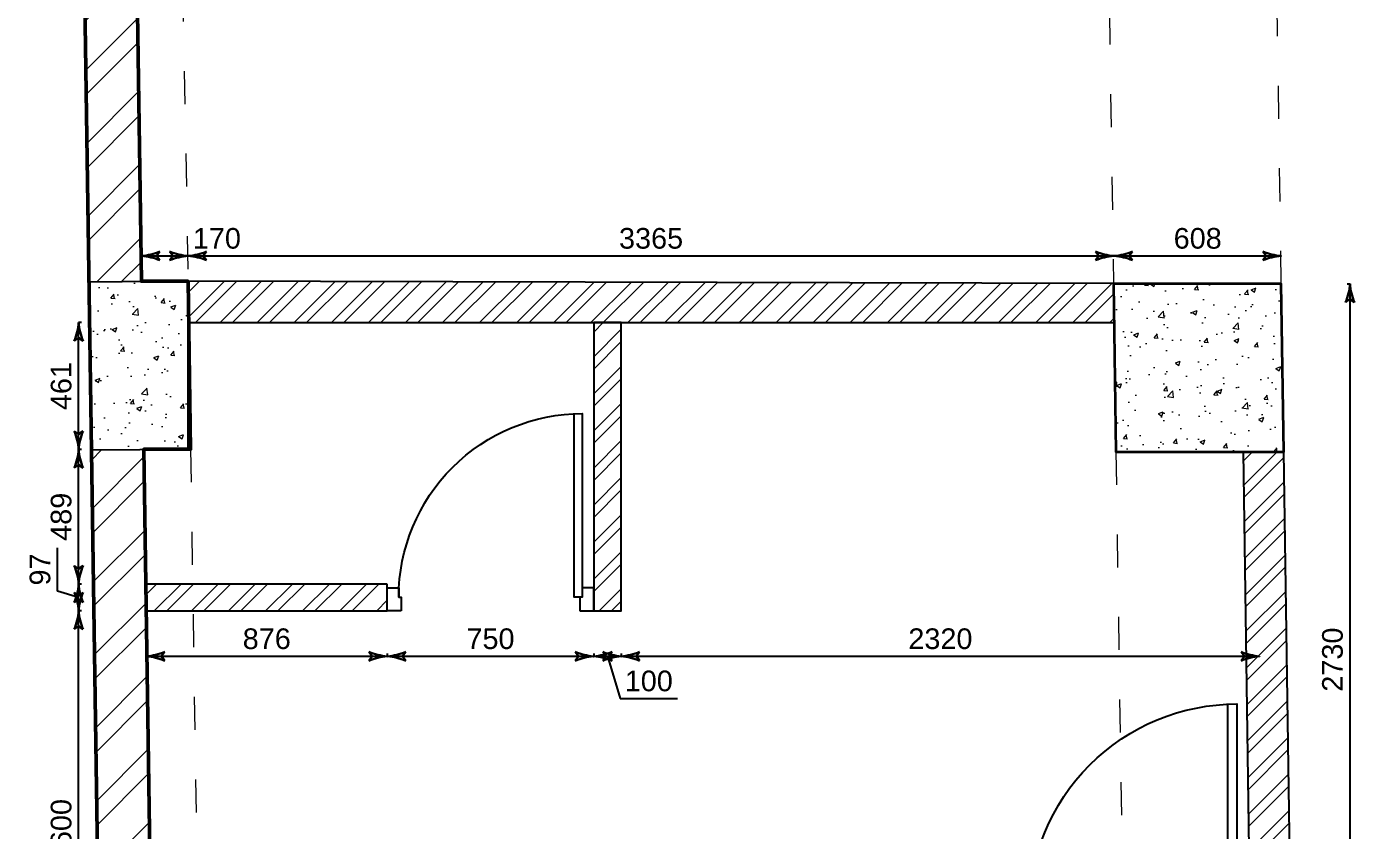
# Model space of a CAD drawing. Header units: millimetres. Extents: x 68727 to 319899, y -4876 to 265722.
# Drawn here: x 302794 to 307619, y 104107 to 107028 of the extents above; entities that cross this region are included whole.
import ezdxf

# ---------------------------------------------------------------- set-up
doc = ezdxf.new("R2010")
doc.units = ezdxf.units.MM
doc.linetypes.add('ACAD_ISO03W100', pattern=[30, 12, -18])
doc.linetypes.add('HIDDEN', pattern=[9.525, 6.35, -3.175])
for name, color, linetype in [('Dimensions', 172, 'Continuous'), ('Door', 23, 'Continuous'), ('POLY', 6, 'Continuous'), ('washroom walls', 5, 'Continuous')]:
    doc.layers.add(name, color=color, linetype=linetype)
for name, color, linetype, lineweight in [('HACH', 252, 'Continuous', 13), ('LS_DR_Plan Beam', 9, 'HIDDEN', 0), ('LS_DR_Wall', 7, 'Continuous', 35), ('wall', 5, 'Continuous', 30)]:
    doc.layers.add(name, color=color, linetype=linetype, lineweight=lineweight)
doc.styles.get("Standard").update_dxf_attribs({"font": 'arial.ttf'})
doc.dimstyles.new('SC-25', dxfattribs={"dimtxt": 75, "dimasz": 0.4, "dimexe": 1, "dimexo": 100, "dimgap": 25, "dimtad": 1, "dimdec": 0, "dimzin": 0, "dimdsep": 46, "dimtxsty": 'Standard', "dimblk1": 'A1', "dimblk2": 'A1', "dimsah": 1, "dimcen": 0.09, "dimdle": 3, "dimclrd": 1, "dimclre": 1, "dimclrt": 1, "dimadec": 0, "dimazin": 0, "dimtfac": 1, "dimtdec": 0, "dimtofl": 0, "dimtmove": 0, "dimatfit": 2, "dimldrblk": 'A1', "dimfxl": 10, "dimfxlon": 1, "dimtolj": 1, "dimtzin": 0, "dimarcsym": 0})
pattern_1 = [(45, (-526060.14, -97174.19), (-134.70384, 134.70384), []), (45, (-525970.34, -97174.19), (-134.70384, 134.70384), [])]
pattern_2 = [(50, (-526060.14, -97174.19), (182.18467, -15.939086), [19.05, -209.55]), (355, (-526060.14, -97174.19), (-35.24342, 191.056845), [15.24, -167.640584]), (100.451445, (-526044.96, -97175.52), (146.941247, 175.117752), [16.19001, -178.090245]), (46.1842, (-526060.14, -97123.4), (271.07904, -42.04233), [28.575, -314.325]), (96.635558, (-526037.55, -97126.9), (237.40413, 247.426125), [24.28502, -267.13561]), (351.18415, (-526060.14, -97123.4), (237.40413, 247.42612), [22.85997, -251.45973]), (21, (-526034.74, -97136.09), (151.61439, -102.265198), [19.05, -209.55]), (326, (-526034.74, -97136.09), (61.80203, 184.187966), [15.24, -167.64]), (71.451445, (-526022.1, -97144.61), (213.41642, 81.92277), [16.19001, -178.089938]), (37.5, (-526060.14, -97174.19), (3.0886033, 84.555039), [0, -165.608, 0, -170.18, 0, -168.275]), (7.5, (-526060.14, -97174.19), (66.8196625, 100.180575), [0, -97.028, 0, -161.798, 0, -64.135]), (327.5, (-526116.78, -97174.19), (135.590595, -5.728744), [0, -63.5, 0, -198.12, 0, -262.89]), (317.5, (-526142.18, -97174.19), (148.129181, 25.426491), [0, -82.55, 0, -131.572, 0, -186.69])]
pattern_3 = [(45, (-1781.72, -41319.25), (-67.35192, 67.35192), []), (45, (-1736.82, -41319.25), (-67.35192, 67.35192), [])]

# ---------------------------------------------------------------- blocks, each defined once
blk = doc.blocks.new('D900')
for points in [[(0, 840), (0, 900), (100, 900), (100, 850), (60, 850), (60, 840)], [(0, 60), (0, 0), (100, 0), (100, 50), (60, 50), (60, 60)]]:
    blk.add_lwpolyline(points, close=True)
blk.add_lwpolyline([(60, 850, -0.414214), (860, 50), (60, 50), (60, 85), (859.2, 85)], format="xyb")
blk = doc.blocks.new('toilet layout')
at = {"layer": 'HACH'}
h = blk.add_hatch(dxfattribs=at)
h.set_pattern_fill('ANSI32', color=5, scale=10)
h.set_pattern_definition(pattern_3)
h.paths.add_polyline_path([(226355.7, 30709.4), (226355.6, 30717.6), (225898.7, 30718.7), (225898.7, 30575.6), (226357.7, 30575.6)])
h.paths.add_polyline_path([(225898.7, 30718.7), (225100.6, 30720.6), (225100.6, 30575.6), (225898.7, 30575.6)])
h.paths.add_polyline_path([(225100.6, 30720.6), (222993.1, 30725.6), (222995.3, 30575.6), (225100.6, 30575.6)])
h = blk.add_hatch(dxfattribs=at)
h.set_pattern_fill('ANSI32', color=5, scale=10)
h.set_pattern_definition(pattern_3)
h.paths.add_polyline_path([(224566.8, 30575.6), (224466.8, 30575.6), (224466.8, 29528.2), (224566.8, 29528.2)])
h.paths.add_polyline_path([(223716.8, 29625.6), (222839.4, 29625.6), (222840.9, 29528.2), (223716.8, 29528.2)])
h.paths.add_polyline_path([(222863.1, 27928.2), (224229.8, 27928.2), (224229.8, 27828.2), (222863.1, 27828.2)])
h.paths.add_polyline_path([(222891.7, 26202.9), (224329.8, 26202.9), (224329.8, 26102.9), (222891.7, 26102.9)])
edge = h.paths.add_edge_path()
edge.add_line((224229.8, 25402.9), (224229.8, 24777.9))
edge.add_line((224229.8, 24777.9), (224329.8, 24777.9))
edge.add_line((224329.8, 24777.9), (224329.8, 25402.9))
h = blk.add_hatch(dxfattribs=at)
h.set_pattern_fill('ANSI32', color=5, scale=10)
h.set_pattern_definition(pattern_3)
h.paths.add_polyline_path([(226974.7, 30106.1), (226826.7, 30105.6), (226856.7, 27985.6), (227006.7, 27986.1)])
h.paths.add_polyline_path([(226905.5, 26986.2), (227046.8, 26986.2), (227046.8, 25254.1), (226905.5, 25254.1)])
h = blk.add_hatch(dxfattribs=at)
h.set_pattern_fill('ANSI32', color=5, scale=10)
h.set_pattern_definition(pattern_3)
h.paths.add_polyline_path([(224230, 26984), (226055.1, 26981.2), (226055.1, 26900.2), (224230, 26902.9)])
h.paths.add_polyline_path([(226000.8, 27427.9), (225900.8, 27427.9), (225900.9, 26981.4), (226000.9, 26981.4)])
h.paths.add_polyline_path([(225900.8, 28278.2), (225900.8, 28378.2), (226000.8, 28378.2), (226000.8, 28278.2)])
edge = h.paths.add_edge_path()
edge.add_line((224330, 26982.7), (224329.8, 28478.2))
edge.add_line((224329.8, 28478.2), (224229.8, 28478.2))
edge.add_line((224229.8, 28478.2), (224230.1, 26984))
h = blk.add_hatch(dxfattribs=at)
h.set_pattern_fill('ANSI32', color=5, scale=10)
h.set_pattern_definition(pattern_3)
h.paths.add_polyline_path([(224329.8, 28478.2), (226000.8, 28478.2), (226000.8, 28378.1), (224329.8, 28378.1)])
at = {"layer": 'washroom walls'}
blk.add_line((224329.8, 28377.9), (226056.4, 28378.2), dxfattribs=at)
for points in [[(226357.7, 30575.6), (226357.7, 30717.6), (222993.1, 30725.6)], [(222993.1, 30725.6), (222995.3, 30575.6), (226357.7, 30575.6)], [(224330, 26982.7), (224329.8, 28478.2), (224229.8, 28478.2), (224230.1, 26984)], [(224229.8, 25402.9), (224229.8, 24777.9), (224329.8, 24777.9), (224329.8, 25402.9)], [(224329.8, 25402.9), (224229.8, 25402.9)]]:
    blk.add_lwpolyline(points, dxfattribs=at)
for points in [[(224566.8, 30575.6), (224466.8, 30575.6), (224466.8, 29528.2), (224566.8, 29528.2)], [(226974.7, 30106.1), (226826.7, 30105.6), (226856.7, 27985.6), (227006.7, 27986.1)], [(223716.8, 29625.6), (222839.4, 29625.6), (222840.9, 29528.2), (223716.8, 29528.2)], [(224329.8, 28478.2), (226000.8, 28478.2), (226000.8, 28378.1), (224329.8, 28378.1)], [(225900.8, 28278.2), (225900.8, 28378.2), (226000.8, 28378.2), (226000.8, 28278.2)], [(222863.1, 27928.2), (224229.8, 27928.2), (224229.8, 27828.2), (222863.1, 27828.2)], [(226000.8, 27427.9), (225900.8, 27427.9), (225900.9, 26981.4), (226000.9, 26981.4)], [(224230, 26984), (226055.1, 26981.2), (226055.1, 26900.2), (224230, 26902.9)], [(226905.5, 26986.2), (227046.8, 26986.2), (227046.8, 25254.1), (226905.5, 25254.1)], [(222891.7, 26202.9), (224329.8, 26202.9), (224329.8, 26102.9), (222891.7, 26102.9)]]:
    blk.add_lwpolyline(points, close=True, dxfattribs=at)
at = {"layer": 'Door'}
for p, xscale, yscale, zscale, rotation in [((224466.8, 29528.2), 0.8333333333333185, 0.8333333333333185, 0.8333333333333185, 90), ((226851.2, 28377.4), 0.9447939309624585, 0.9447939309624585, 0.9447939309624585, 90.00000000000001), ((226000.8, 28278.2), 0.9447939309624585, 0.9447939309624585, 0.9447939309624585, 180), ((226905.5, 26986.2), -0.9447939309624585, 0.9447939309624585, 0.9447939309624585, 90), ((224329.8, 26102.9), 0.7777777777777796, 0.7777777777777796, 0.7777777777777796, 180)]:
    blk.add_blockref('D900', p, dxfattribs=dict(at, xscale=xscale, yscale=yscale, zscale=zscale, rotation=rotation))
at = {"layer": 'Door', "xscale": -0.7777777777777796, "yscale": 0.7777777777777796, "zscale": 0.7777777777777796}
blk.add_blockref('D900', (224329.8, 26202.9), dxfattribs=at)
blk = doc.blocks.new('A1')
at = {"layer": 'wall', "color": 1}
for p, q in [((-138, 0), (-167, 40)), ((-167, -40), (-138, 0))]:
    blk.add_line(p, q, dxfattribs=at)
for centre, start, end in [((53, 586), 248, 264.8035), ((53, -586), 95.1965, 112)]:
    blk.add_arc(centre, 589, start, end, dxfattribs=at)
blk = doc.blocks.new('*D1012')
at = {"layer": 'Defpoints', "color": 0, "transparency": 16777216}
for p in [(303381.2, 106194.8), (303211.3, 106102.6), (303381.2, 106105.8)]:
    blk.add_point(p, dxfattribs=at)
at = {"layer": 'Dimensions', "color": 1, "lineweight": -2, "transparency": 16777216}
for p, q in [((303211.3, 106194.8), (303211.3, 106195.8)), ((303211.7, 106194.8), (303380.8, 106194.8)), ((303381.2, 106194.8), (303381.2, 106195.8)), ((303381.2, 106194.8), (303590, 106194.8))]:
    blk.add_line(p, q, dxfattribs=at)
at = {"layer": 'Dimensions', "color": 1, "lineweight": -2, "transparency": 16777216, "xscale": 0.4, "yscale": 0.4, "zscale": 0.4, "rotation": 180}
blk.add_blockref('A1', (303211.3, 106194.8), dxfattribs=at)
at = {"layer": 'Dimensions', "color": 1, "lineweight": -2, "transparency": 16777216, "xscale": 0.4, "yscale": 0.4, "zscale": 0.4}
blk.add_blockref('A1', (303381.2, 106194.8), dxfattribs=at)
at = {"layer": 'Dimensions', "color": 1, "transparency": 16777216, "insert": (303485.8, 106258.1), "char_height": 75, "attachment_point": 5}
blk.add_mtext('\\A1;170', dxfattribs=at)
blk = doc.blocks.new('*D1013')
at = {"layer": 'Defpoints', "color": 0, "transparency": 16777216}
for p in [(306745.9, 106194.8), (303381.2, 106105.8), (306745.9, 106093)]:
    blk.add_point(p, dxfattribs=at)
at = {"layer": 'Dimensions', "color": 1, "lineweight": -2, "transparency": 16777216}
for p, q in [((303381.2, 106194.8), (303381.2, 106195.8)), ((303381.6, 106194.8), (306745.5, 106194.8)), ((306745.9, 106193), (306745.9, 106195.8))]:
    blk.add_line(p, q, dxfattribs=at)
at = {"layer": 'Dimensions', "color": 1, "lineweight": -2, "transparency": 16777216, "xscale": 0.4, "yscale": 0.4, "zscale": 0.4, "rotation": 180}
blk.add_blockref('A1', (303381.2, 106194.8), dxfattribs=at)
at = {"layer": 'Dimensions', "color": 1, "lineweight": -2, "transparency": 16777216, "xscale": 0.4, "yscale": 0.4, "zscale": 0.4}
blk.add_blockref('A1', (306745.9, 106194.8), dxfattribs=at)
at = {"layer": 'Dimensions', "color": 1, "transparency": 16777216, "insert": (305063.5, 106258.1), "char_height": 75, "attachment_point": 5}
blk.add_mtext('\\A1;3365', dxfattribs=at)
blk = doc.blocks.new('*D1014')
at = {"layer": 'Defpoints', "color": 0, "transparency": 16777216}
for p in [(307353.8, 106194.8), (306745.9, 106093), (307353.8, 106093)]:
    blk.add_point(p, dxfattribs=at)
at = {"layer": 'Dimensions', "color": 1, "lineweight": -2, "transparency": 16777216}
for p, q in [((306745.9, 106193), (306745.9, 106195.8)), ((306746.3, 106194.8), (307353.4, 106194.8)), ((307353.8, 106193), (307353.8, 106195.8))]:
    blk.add_line(p, q, dxfattribs=at)
at = {"layer": 'Dimensions', "color": 1, "lineweight": -2, "transparency": 16777216, "xscale": 0.4, "yscale": 0.4, "zscale": 0.4, "rotation": 180}
blk.add_blockref('A1', (306745.9, 106194.8), dxfattribs=at)
at = {"layer": 'Dimensions', "color": 1, "lineweight": -2, "transparency": 16777216, "xscale": 0.4, "yscale": 0.4, "zscale": 0.4}
blk.add_blockref('A1', (307353.8, 106194.8), dxfattribs=at)
at = {"layer": 'Dimensions', "color": 1, "transparency": 16777216, "insert": (307049.9, 106258.1), "char_height": 75, "attachment_point": 5}
blk.add_mtext('\\A1;608', dxfattribs=at)
blk = doc.blocks.new('*D1006')
at = {"layer": 'Defpoints', "color": 0, "transparency": 16777216}
for p in [(307353.8, 106093), (307394.4, 103363.1), (307603.3, 103363.1)]:
    blk.add_point(p, dxfattribs=at)
at = {"layer": 'Dimensions', "color": 1, "lineweight": -2, "transparency": 16777216}
for p, q in [((307593.3, 106093), (307604.3, 106093)), ((307603.3, 106092.6), (307603.3, 103363.5)), ((307593.3, 103363.1), (307604.3, 103363.1))]:
    blk.add_line(p, q, dxfattribs=at)
at = {"layer": 'Dimensions', "color": 1, "lineweight": -2, "transparency": 16777216, "xscale": 0.4, "yscale": 0.4, "zscale": 0.4}
for p, rotation in [((307603.3, 106093), 90), ((307603.3, 103363.1), 270)]:
    blk.add_blockref('A1', p, dxfattribs=dict(at, rotation=rotation))
at = {"layer": 'Dimensions', "color": 1, "transparency": 16777216, "insert": (307540, 104728), "char_height": 75, "attachment_point": 5, "rotation": 90}
blk.add_mtext('\\A1;2730', dxfattribs=at)
blk = doc.blocks.new('*D1038')
at = {"layer": 'Defpoints', "color": 0, "transparency": 16777216}
for p in [(302983.4, 104905.1), (303229.1, 104905.1), (303252.8, 103305.1)]:
    blk.add_point(p, dxfattribs=at)
at = {"layer": 'Dimensions', "color": 1, "lineweight": -2, "transparency": 16777216}
for p, q in [((302993.4, 104905.1), (302982.4, 104905.1)), ((302983.4, 103305.5), (302983.4, 104904.7)), ((302993.4, 103305.1), (302982.4, 103305.1))]:
    blk.add_line(p, q, dxfattribs=at)
at = {"layer": 'Dimensions', "color": 1, "lineweight": -2, "transparency": 16777216, "xscale": 0.4, "yscale": 0.4, "zscale": 0.4}
for p, rotation in [((302983.4, 104905.1), 90), ((302983.4, 103305.1), 270)]:
    blk.add_blockref('A1', p, dxfattribs=dict(at, rotation=rotation))
at = {"layer": 'Dimensions', "color": 1, "transparency": 16777216, "insert": (302920.1, 104105.1), "char_height": 75, "attachment_point": 5, "rotation": 90}
blk.add_mtext('\\A1;1600', dxfattribs=at)
blk = doc.blocks.new('*D1039')
at = {"layer": 'Defpoints', "color": 0, "transparency": 16777216}
for p in [(302983.4, 105002.5), (303227.6, 105002.5), (303229.1, 104905.1)]:
    blk.add_point(p, dxfattribs=at)
at = {"layer": 'Dimensions', "color": 1, "lineweight": -2, "transparency": 16777216}
for p, q in [((302906.6, 104976.8), (302906.6, 105134.3)), ((302993.4, 105002.5), (302982.4, 105002.5)), ((302983.4, 104905.5), (302983.4, 105002.1)), ((302983.4, 104953.8), (302906.6, 104976.8)), ((302993.4, 104905.1), (302982.4, 104905.1))]:
    blk.add_line(p, q, dxfattribs=at)
at = {"layer": 'Dimensions', "color": 1, "lineweight": -2, "transparency": 16777216, "xscale": 0.4, "yscale": 0.4, "zscale": 0.4}
for p, rotation in [((302983.4, 105002.5), 90), ((302983.4, 104905.1), 270)]:
    blk.add_blockref('A1', p, dxfattribs=dict(at, rotation=rotation))
at = {"layer": 'Dimensions', "color": 1, "transparency": 16777216, "insert": (302843.4, 105055.6), "char_height": 75, "attachment_point": 5, "rotation": 90}
blk.add_mtext('\\A1;97', dxfattribs=at)
blk = doc.blocks.new('*D1040')
at = {"layer": 'Defpoints', "color": 0, "transparency": 16777216}
for p in [(302983.4, 105491.3), (303220.3, 105491.3), (303227.6, 105002.5)]:
    blk.add_point(p, dxfattribs=at)
at = {"layer": 'Dimensions', "color": 1, "lineweight": -2, "transparency": 16777216}
for p, q in [((302993.4, 105491.3), (302982.4, 105491.3)), ((302983.4, 105002.9), (302983.4, 105490.9)), ((302993.4, 105002.5), (302982.4, 105002.5))]:
    blk.add_line(p, q, dxfattribs=at)
at = {"layer": 'Dimensions', "color": 1, "lineweight": -2, "transparency": 16777216, "xscale": 0.4, "yscale": 0.4, "zscale": 0.4}
for p, rotation in [((302983.4, 105491.3), 90), ((302983.4, 105002.5), 270)]:
    blk.add_blockref('A1', p, dxfattribs=dict(at, rotation=rotation))
at = {"layer": 'Dimensions', "color": 1, "transparency": 16777216, "insert": (302920.1, 105246.9), "char_height": 75, "attachment_point": 5, "rotation": 90}
blk.add_mtext('\\A1;489', dxfattribs=at)
blk = doc.blocks.new('*D1041')
at = {"layer": 'Defpoints', "color": 0, "transparency": 16777216}
for p in [(302983.4, 105952.6), (303383.5, 105952.6), (303220.3, 105491.3)]:
    blk.add_point(p, dxfattribs=at)
at = {"layer": 'Dimensions', "color": 1, "lineweight": -2, "transparency": 16777216}
for p, q in [((302993.4, 105952.6), (302982.4, 105952.6)), ((302983.4, 105491.7), (302983.4, 105952.2)), ((302993.4, 105491.3), (302982.4, 105491.3))]:
    blk.add_line(p, q, dxfattribs=at)
at = {"layer": 'Dimensions', "color": 1, "lineweight": -2, "transparency": 16777216, "xscale": 0.4, "yscale": 0.4, "zscale": 0.4}
for p, rotation in [((302983.4, 105952.6), 90), ((302983.4, 105491.3), 270)]:
    blk.add_blockref('A1', p, dxfattribs=dict(at, rotation=rotation))
at = {"layer": 'Dimensions', "color": 1, "transparency": 16777216, "insert": (302920.1, 105721.9), "char_height": 75, "attachment_point": 5, "rotation": 90}
blk.add_mtext('\\A1;461', dxfattribs=at)
blk = doc.blocks.new('*D1042')
at = {"layer": 'Defpoints', "color": 0, "transparency": 16777216}
for p in [(303229.1, 104905.1), (304105, 104905.1), (304105, 104740.1)]:
    blk.add_point(p, dxfattribs=at)
at = {"layer": 'Dimensions', "color": 1, "lineweight": -2, "transparency": 16777216}
for p, q in [((303229.1, 104750.1), (303229.1, 104739.1)), ((303229.5, 104740.1), (304104.6, 104740.1)), ((304105, 104750.1), (304105, 104739.1))]:
    blk.add_line(p, q, dxfattribs=at)
at = {"layer": 'Dimensions', "color": 1, "lineweight": -2, "transparency": 16777216, "xscale": 0.4, "yscale": 0.4, "zscale": 0.4, "rotation": 180}
blk.add_blockref('A1', (303229.1, 104740.1), dxfattribs=at)
at = {"layer": 'Dimensions', "color": 1, "lineweight": -2, "transparency": 16777216, "xscale": 0.4, "yscale": 0.4, "zscale": 0.4}
blk.add_blockref('A1', (304105, 104740.1), dxfattribs=at)
at = {"layer": 'Dimensions', "color": 1, "transparency": 16777216, "insert": (303667, 104803.4), "char_height": 75, "attachment_point": 5}
blk.add_mtext('\\A1;876', dxfattribs=at)
blk = doc.blocks.new('*D1043')
at = {"layer": 'Defpoints', "color": 0, "transparency": 16777216}
for p in [(304105, 104905.1), (304855, 104905.1), (304855, 104740.1)]:
    blk.add_point(p, dxfattribs=at)
at = {"layer": 'Dimensions', "color": 1, "lineweight": -2, "transparency": 16777216}
for p, q in [((304105, 104750.1), (304105, 104739.1)), ((304105.4, 104740.1), (304854.6, 104740.1)), ((304855, 104750.1), (304855, 104739.1))]:
    blk.add_line(p, q, dxfattribs=at)
at = {"layer": 'Dimensions', "color": 1, "lineweight": -2, "transparency": 16777216, "xscale": 0.4, "yscale": 0.4, "zscale": 0.4, "rotation": 180}
blk.add_blockref('A1', (304105, 104740.1), dxfattribs=at)
at = {"layer": 'Dimensions', "color": 1, "lineweight": -2, "transparency": 16777216, "xscale": 0.4, "yscale": 0.4, "zscale": 0.4}
blk.add_blockref('A1', (304855, 104740.1), dxfattribs=at)
at = {"layer": 'Dimensions', "color": 1, "transparency": 16777216, "insert": (304480, 104803.4), "char_height": 75, "attachment_point": 5}
blk.add_mtext('\\A1;750', dxfattribs=at)
blk = doc.blocks.new('*D1044')
at = {"layer": 'Defpoints', "color": 0, "transparency": 16777216}
for p in [(304855, 104905.1), (304955, 104905.1), (304955, 104740.1)]:
    blk.add_point(p, dxfattribs=at)
at = {"layer": 'Dimensions', "color": 1, "lineweight": -2, "transparency": 16777216}
for p, q in [((304855, 104750.1), (304855, 104739.1)), ((304855.4, 104740.1), (304954.6, 104740.1)), ((304905, 104740.1), (304951, 104586.7)), ((304955, 104750.1), (304955, 104739.1)), ((304951, 104586.7), (305159.4, 104586.7))]:
    blk.add_line(p, q, dxfattribs=at)
at = {"layer": 'Dimensions', "color": 1, "lineweight": -2, "transparency": 16777216, "xscale": 0.4, "yscale": 0.4, "zscale": 0.4, "rotation": 180}
blk.add_blockref('A1', (304855, 104740.1), dxfattribs=at)
at = {"layer": 'Dimensions', "color": 1, "lineweight": -2, "transparency": 16777216, "xscale": 0.4, "yscale": 0.4, "zscale": 0.4}
blk.add_blockref('A1', (304955, 104740.1), dxfattribs=at)
at = {"layer": 'Dimensions', "color": 1, "transparency": 16777216, "insert": (305055.2, 104650), "char_height": 75, "attachment_point": 5}
blk.add_mtext('\\A1;100', dxfattribs=at)
blk = doc.blocks.new('*D1045')
at = {"layer": 'Defpoints', "color": 0, "transparency": 16777216}
for p in [(304955, 104905.1), (307274.7, 104785.3), (307274.7, 104740.1)]:
    blk.add_point(p, dxfattribs=at)
at = {"layer": 'Dimensions', "color": 1, "lineweight": -2, "transparency": 16777216}
for p, q in [((304955, 104750.1), (304955, 104739.1)), ((304955.4, 104740.1), (307274.3, 104740.1)), ((307274.7, 104740.1), (307274.7, 104739.1))]:
    blk.add_line(p, q, dxfattribs=at)
at = {"layer": 'Dimensions', "color": 1, "lineweight": -2, "transparency": 16777216, "xscale": 0.4, "yscale": 0.4, "zscale": 0.4, "rotation": 180}
blk.add_blockref('A1', (304955, 104740.1), dxfattribs=at)
at = {"layer": 'Dimensions', "color": 1, "lineweight": -2, "transparency": 16777216, "xscale": 0.4, "yscale": 0.4, "zscale": 0.4}
blk.add_blockref('A1', (307274.7, 104740.1), dxfattribs=at)
at = {"layer": 'Dimensions', "color": 1, "transparency": 16777216, "insert": (306114.9, 104803.4), "char_height": 75, "attachment_point": 5}
blk.add_mtext('\\A1;2320', dxfattribs=at)

msp = doc.modelspace()

# ---------------------------------------------------------------- hatches: boundary and pattern name
at = {"layer": 'HACH'}
h = msp.add_hatch(dxfattribs=at)
h.set_pattern_fill('ANSI32', color=256, scale=20)
h.set_pattern_definition(pattern_1)
h.paths.add_polyline_path([(303137.6, 111065.6), (302947.5, 111065.7), (303021.3, 106099.6), (303211.3, 106101.2)])
h = msp.add_hatch(dxfattribs=at)
h.set_pattern_fill('AR-CONC', color=256)
h.set_pattern_definition(pattern_2)
h.paths.add_polyline_path([(303030.3, 105489.7), (303220.3, 105491.3), (303220.3, 105492.6), (303381.3, 105492.6), (303381.3, 106102.6), (303021.3, 106099.6)])
h = msp.add_hatch(dxfattribs=at)
h.set_pattern_fill('AR-CONC', color=256)
h.set_pattern_definition(pattern_2)
h.paths.add_polyline_path([(307362.9, 105483), (307353.8, 106093), (306743.8, 106093), (306752.8, 105483)])
h = msp.add_hatch(dxfattribs=at)
h.set_pattern_fill('ANSI32', color=256, scale=20)
h.set_pattern_definition(pattern_1)
h.paths.add_polyline_path([(303220.3, 105491.3), (303030.3, 105489.7), (303102.8, 100611.4), (303292.8, 100611.5)])

# ---------------------------------------------------------------- linework, layer by layer
msp.add_lwpolyline([(303381.3, 106102.6), (303021.3, 106099.6), (303030.3, 105489.7), (303381.3, 105492.6)], close=True)
at = {"layer": 'LS_DR_Plan Beam', "linetype": 'ACAD_ISO03W100', "ltscale": 10, "transparency": 33554508}
for p, q in [((303287.6, 111065.6), (303381.3, 106102.6)), ((306671.2, 110982), (306743.8, 106093)), ((307353.8, 106093), (307281.3, 110982)), ((303390.3, 105492.6), (303462.8, 100611.6)), ((306752.8, 105483), (306824.9, 100631)), ((307434.9, 100631), (307362.9, 105483))]:
    msp.add_line(p, q, dxfattribs=at)
at = {"layer": 'LS_DR_Wall', "lineweight": 50, "ltscale": 0.25}
msp.add_lwpolyline([(307474.3, 97980), (307483.5, 97360), (306873.4, 97360), (306833.9, 100021), (303111.5, 100021), (302938.3, 111685.6), (303278.4, 111685.6), (303287.6, 111065.6), (303137.6, 111065.6), (303211.3, 106102.6), (303381.3, 106102.6), (303390.3, 105492.6), (303220.3, 105492.6), (303292.8, 100611.6), (303462.8, 100611.6), (303469.5, 100161.6), (306831.8, 100161.6), (306824.9, 100631), (307434.9, 100631), (307444, 100021), (306994, 100021), (307024.3, 97980), (307474.3, 97980)], dxfattribs=at)
at = {"layer": 'LS_DR_Wall', "ltscale": 0.25}
msp.add_lwpolyline([(306743.8, 106093), (306752.8, 105483), (307362.9, 105483), (307353.8, 106093), (306743.8, 106093)], dxfattribs=at)

# ---------------------------------------------------------------- block references
at = {"layer": 'POLY'}
msp.add_blockref('toilet layout', (80388.2, 75376.9), dxfattribs=at)

# ---------------------------------------------------------------- dimensions: what is measured, and where the dimension line sits
at = {"layer": 'Dimensions'}
for base, p1, p2, picture, middle in [((303381.2, 106194.8), (303211.3, 106102.6), (303381.2, 106105.8), '*D1012', (303485.8, 106258.1)), ((304105, 104740.1), (303229.1, 104905.1), (304105, 104905.1), '*D1042', (303667, 104803.4))]:
    dim = msp.add_linear_dim(base=base, p1=p1, p2=p2, dimstyle='SC-25', dxfattribs=at)
    dim.commit()
    dim.dimension.update_dxf_attribs({"geometry": picture, "text_midpoint": middle})
for base, p1, p2, picture, middle in [((306745.9, 106194.8), (303381.2, 106105.8), (306745.9, 106093), '*D1013', (305063.5, 106258.1)), ((307353.8, 106194.8), (306745.9, 106093), (307353.8, 106093), '*D1014', (307049.9, 106258.1)), ((304855, 104740.1), (304105, 104905.1), (304855, 104905.1), '*D1043', (304480, 104803.4)), ((304955, 104740.1), (304855, 104905.1), (304955, 104905.1), '*D1044', (304976, 104650)), ((307274.7, 104740.1), (304955, 104905.1), (307274.7, 104785.3), '*D1045', (306114.9, 104803.4))]:
    dim = msp.add_linear_dim(base=base, p1=p1, p2=p2, dimstyle='SC-25', override={"dimtmove": 1}, dxfattribs=at)
    dim.commit()
    dim.dimension.update_dxf_attribs({"geometry": picture, "text_midpoint": middle})
dim = msp.add_linear_dim(base=(307603.3, 103363.1), p1=(307353.8, 106093), p2=(307394.4, 103363.1), angle=90, dimstyle='SC-25', dxfattribs=at)
dim.commit()
dim.dimension.update_dxf_attribs({"geometry": '*D1006', "text_midpoint": (307540, 104728)})
for base, p1, p2, picture, middle in [((302983.4, 105952.6), (303220.3, 105491.3), (303383.5, 105952.6), '*D1041', (302920.1, 105721.9)), ((302983.4, 105491.3), (303227.6, 105002.5), (303220.3, 105491.3), '*D1040', (302920.1, 105246.9)), ((302983.4, 105002.5), (303229.1, 104905.1), (303227.6, 105002.5), '*D1039', (302843.4, 105001.8)), ((302983.4, 104905.1), (303252.8, 103305.1), (303229.1, 104905.1), '*D1038', (302920.1, 104105.1))]:
    dim = msp.add_linear_dim(base=base, p1=p1, p2=p2, angle=90, dimstyle='SC-25', override={"dimtmove": 1}, dxfattribs=at)
    dim.commit()
    dim.dimension.update_dxf_attribs({"geometry": picture, "text_midpoint": middle})

doc.saveas('drawing.dxf')
